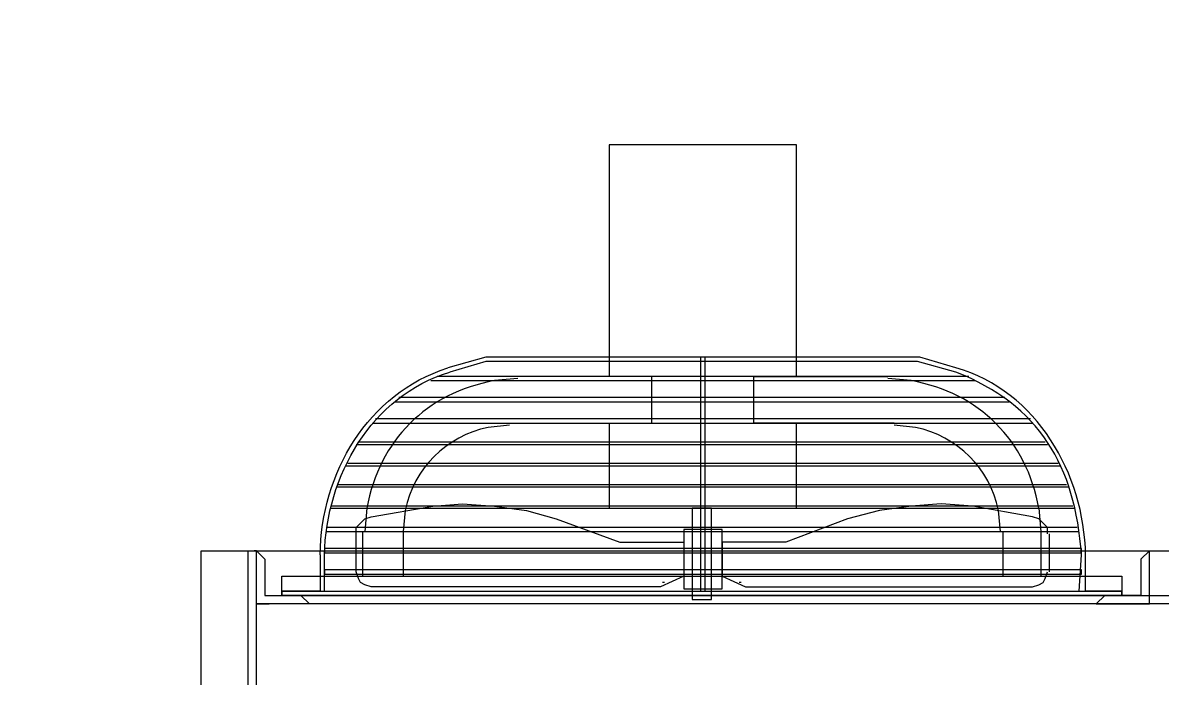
# Model space of a CAD drawing. Header units: metres. Extents: x 529718 to 530172, y 2673462 to 2673812.
# Drawn here: x 529952.677 to 529953.418, y 2673648.173 to 2673648.599 of the extents above; entities that cross this region are included whole.
import ezdxf

# ---------------------------------------------------------------- set-up
doc = ezdxf.new("R2010")
doc.units = ezdxf.units.M
doc.layers.add('300mm Hume Pipe', color=74, linetype='Continuous')
doc.layers.add('IDT', color=7, linetype='Continuous')

# ---------------------------------------------------------------- blocks, each defined once
blk = doc.blocks.new('IDT')
at = {"layer": 'IDT', "color": 0, "lineweight": 25}
for p, q in [((15.01424, 8.57175), (15.01424, 8.40715)), ((15.01977, 8.40715), (15.01977, 8.5676)), ((15.0502, 8.53717), (15.0502, 8.40715)), ((13.85793, 8.44173), (15.01424, 8.44173)), ((14.4679, 8.44173), (14.43332, 8.44173)), ((14.43332, 8.44173), (14.43332, 8.40715)), ((14.46236, 8.4362), (14.4679, 8.44173)), ((14.97966, 8.44173), (15.01424, 8.44173)), ((14.98519, 8.4362), (14.97966, 8.44173)), ((15.01424, 8.44173), (15.00594, 8.44173)), ((15.01424, 8.44173), (15.01424, 8.40715)), ((14.98519, 8.4362), (13.88697, 8.4362)), ((14.43885, 8.41268), (14.43885, 8.4362)), ((14.43885, 8.4362), (14.46236, 8.4362)), ((14.4513, 8.4362), (14.99764, 8.4362)), ((14.4513, 8.42375), (14.4513, 8.4362)), ((14.99764, 8.4362), (14.4513, 8.4362)), ((14.4513, 8.4362), (14.4513, 8.43343)), ((14.4513, 8.43343), (14.4513, 8.4362)), ((14.4513, 8.4362), (14.47896, 8.4362)), ((14.73069, 8.43896), (14.71825, 8.43896)), ((14.71825, 8.43896), (14.71825, 8.37949)), ((14.73069, 8.37949), (14.73069, 8.43896)), ((14.96998, 8.4362), (14.99764, 8.4362)), ((15.00871, 8.4362), (14.98519, 8.4362)), ((14.99764, 8.4362), (14.99764, 8.42375)), ((14.99764, 8.43343), (14.99764, 8.4362)), ((14.99764, 8.4362), (14.99764, 8.43343)), ((15.00871, 8.41268), (15.00871, 8.4362)), ((14.4513, 8.43343), (14.47481, 8.43343)), ((14.99764, 8.43343), (14.4513, 8.43343)), ((14.47481, 8.43343), (14.47481, 8.40992)), ((14.47896, 8.43343), (14.47758, 8.40992)), ((14.50248, 8.4279), (14.50109, 8.42513)), ((14.50524, 8.42928), (14.50248, 8.4279)), ((14.50939, 8.43066), (14.50524, 8.42928)), ((14.69612, 8.43066), (14.50939, 8.43066)), ((14.71133, 8.42375), (14.69612, 8.43066)), ((14.69888, 8.4279), (14.70027, 8.4279)), ((14.73623, 8.43205), (14.71133, 8.43205)), ((14.71133, 8.43205), (14.71133, 8.39332)), ((14.7224, 8.43343), (14.7224, 8.28128)), ((14.72516, 8.43343), (14.72516, 8.28128)), ((14.73623, 8.39332), (14.73623, 8.43205)), ((14.73623, 8.42375), (14.75144, 8.43066)), ((14.74868, 8.4279), (14.75006, 8.4279)), ((14.75144, 8.43066), (14.93955, 8.43066)), ((14.93955, 8.43066), (14.9437, 8.42928)), ((14.9437, 8.42928), (14.94647, 8.4279)), ((14.94647, 8.4279), (14.94785, 8.42513)), ((14.96998, 8.43343), (14.96998, 8.40992)), ((14.97275, 8.40992), (14.97275, 8.43343)), ((14.97275, 8.43343), (14.99764, 8.43343)), ((14.99764, 8.42375), (14.4513, 8.42375)), ((14.96998, 8.42237), (14.47758, 8.42237)), ((14.47758, 8.42237), (14.47758, 8.4196)), ((14.47758, 8.4196), (14.96998, 8.4196)), ((14.49833, 8.42098), (14.49833, 8.39609)), ((14.50109, 8.42513), (14.49971, 8.42098)), ((14.50386, 8.3947), (14.50386, 8.42375)), ((14.52875, 8.3947), (14.52875, 8.42375)), ((14.71133, 8.40162), (14.71133, 8.42375)), ((14.73623, 8.40162), (14.73623, 8.42375)), ((14.9188, 8.3947), (14.9188, 8.42375)), ((14.94508, 8.3947), (14.94508, 8.42375)), ((14.94785, 8.42513), (14.94923, 8.42098)), ((14.94923, 8.42098), (14.94923, 8.39609)), ((14.96998, 8.4196), (14.96998, 8.42237)), ((14.43332, 8.40715), (14.43885, 8.41268)), ((15.01424, 8.40715), (15.00871, 8.41268)), ((15.0502, 8.40715), (13.85793, 8.40715)), ((14.96998, 8.40853), (14.47758, 8.40853)), ((14.47758, 8.40853), (14.47758, 8.40577)), ((14.47758, 8.40577), (14.96998, 8.40577)), ((14.96998, 8.40577), (14.96998, 8.40853)), ((15.01424, 8.40715), (15.01562, 8.40715)), ((14.62972, 8.3864), (14.66984, 8.40162)), ((14.66984, 8.40162), (14.71133, 8.40162)), ((14.77772, 8.40162), (14.73623, 8.40162)), ((14.81922, 8.3864), (14.77772, 8.40162)), ((14.9686, 8.3947), (14.47896, 8.3947)), ((14.48034, 8.39194), (14.9686, 8.39194)), ((14.49971, 8.39609), (14.49971, 8.39194)), ((14.49971, 8.39194), (14.50524, 8.3864)), ((14.50524, 8.37949), (14.50386, 8.3947)), ((14.53014, 8.3947), (14.53152, 8.38087)), ((14.71133, 8.39332), (14.73623, 8.39332)), ((14.91742, 8.38087), (14.9188, 8.3947)), ((14.94232, 8.37949), (14.9437, 8.3947)), ((14.94923, 8.39194), (14.9437, 8.3864)), ((14.94923, 8.39609), (14.94923, 8.39194)), ((14.50524, 8.3864), (14.50939, 8.38502)), ((14.50939, 8.38502), (14.54812, 8.3781)), ((14.60898, 8.38087), (14.62972, 8.3864)), ((14.83858, 8.38087), (14.81922, 8.3864)), ((14.93955, 8.38502), (14.89944, 8.3781)), ((14.9437, 8.3864), (14.93955, 8.38502)), ((14.96583, 8.37949), (14.48173, 8.37949)), ((14.48311, 8.3781), (14.96583, 8.3781)), ((14.54812, 8.3781), (14.56887, 8.37672)), ((14.56887, 8.37672), (14.58823, 8.3781)), ((14.58823, 8.3781), (14.60898, 8.38087)), ((14.78464, 8.37949), (14.66292, 8.37949)), ((14.66292, 8.37949), (14.66292, 8.32416)), ((14.71825, 8.37949), (14.73069, 8.37949)), ((14.78464, 8.32416), (14.78464, 8.37949)), ((14.85933, 8.3781), (14.83858, 8.38087)), ((14.88008, 8.37672), (14.85933, 8.3781)), ((14.89944, 8.3781), (14.88008, 8.37672)), ((14.96168, 8.36566), (14.48588, 8.36566)), ((14.48726, 8.36427), (14.96168, 8.36427)), ((14.95615, 8.35182), (14.49141, 8.35182)), ((14.49279, 8.35044), (14.95477, 8.35044)), ((14.94923, 8.33799), (14.49971, 8.33799)), ((14.50109, 8.33661), (14.94785, 8.33661)), ((14.93817, 8.32416), (14.50939, 8.32416)), ((14.58546, 8.32693), (14.5993, 8.32554)), ((14.5993, 8.32416), (14.69058, 8.32416)), ((14.69058, 8.32416), (14.69058, 8.29373)), ((14.84965, 8.32416), (14.75697, 8.32416)), ((14.75697, 8.32416), (14.75697, 8.29373)), ((14.84965, 8.32554), (14.86348, 8.32693)), ((14.51077, 8.3214), (14.93678, 8.3214)), ((14.92434, 8.31033), (14.52461, 8.31033)), ((14.52737, 8.30756), (14.92157, 8.30756)), ((14.90082, 8.2965), (14.54674, 8.2965)), ((14.55089, 8.29373), (14.89667, 8.29373)), ((14.58823, 8.2965), (14.60344, 8.29512)), ((14.69058, 8.29373), (14.60344, 8.29373)), ((14.66292, 8.29373), (14.66292, 8.14297)), ((14.75697, 8.29373), (14.84411, 8.29373)), ((14.78464, 8.14297), (14.78464, 8.29373)), ((14.84411, 8.29512), (14.85933, 8.2965)), ((14.55918, 8.29097), (14.58408, 8.28405)), ((14.55918, 8.2882), (14.5827, 8.28128)), ((14.86486, 8.28405), (14.88837, 8.29097)), ((14.86486, 8.28128), (14.88976, 8.2882)), ((14.5827, 8.28128), (14.86486, 8.28128)), ((14.58408, 8.28405), (14.86486, 8.28405)), ((14.66292, 8.14297), (14.78464, 8.14297))]:
    blk.add_line(p, q, dxfattribs=at)
for centre, start, end in [((14.59929, 8.3947), 191.53413, 258.46587), ((14.84965, 8.3947), 281.53413, 348.46587)]:
    blk.add_arc(centre, 0.06917, start, end, dxfattribs=at)
for points in [[(14.47481, 8.40992), (14.47592, 8.35713), (14.50632, 8.30339), (14.55918, 8.2882)], [(14.47758, 8.40992), (14.48152, 8.35194), (14.50503, 8.31217), (14.55918, 8.29097)], [(14.96998, 8.40992), (14.96878, 8.35876), (14.9395, 8.30627), (14.88837, 8.29097)], [(14.97275, 8.40992), (14.9721, 8.35662), (14.94188, 8.30496), (14.88976, 8.2882)], [(14.50524, 8.37949), (14.51322, 8.33527), (14.54402, 8.30447), (14.58823, 8.2965)], [(14.85933, 8.2965), (14.90354, 8.30447), (14.93434, 8.33527), (14.94232, 8.37949)]]:
    blk.add_open_spline(points, degree=3, dxfattribs=at)

msp = doc.modelspace()

# ---------------------------------------------------------------- hatches: boundary and pattern name
at = {"layer": '300mm Hume Pipe'}
h = msp.add_hatch(dxfattribs=at)
h.set_pattern_fill('ANSI37', color=74, scale=0.1)
h.set_pattern_definition([(45, (0, 0), (-0.224506403027, 0.224506403027), []), (135, (0, 0), (-0.224506403027, -0.224506403027), [])])
edge = h.paths.add_edge_path(flags=17)
edge.add_line((529978.22208, 2673655.08287), (529937.55029, 2673655.08287))
edge.add_arc((529937.55029, 2673654.18287), 0.9, 90, 180)
edge.add_line((529936.65029, 2673654.18287), (529936.65029, 2673648.20282))
edge.add_line((529936.65029, 2673648.20282), (529936.35029, 2673648.20282))
edge.add_line((529936.35029, 2673648.20282), (529936.35029, 2673654.48287))
edge.add_arc((529937.25029, 2673654.48287), 0.9, 90, 180, ccw=False)
edge.add_line((529937.25029, 2673655.38287), (529978.22208, 2673655.38287))
edge.add_line((529978.22208, 2673655.38287), (529978.22208, 2673655.08287))
edge = h.paths.add_edge_path()
edge.add_line((529978.22208, 2673655.78287), (529978.22208, 2673655.48287))
edge.add_line((529978.22208, 2673655.48287), (529937.16623, 2673655.48287))
edge.add_arc((529937.16623, 2673654.58287), 0.9, 90, 180)
edge.add_line((529936.26623, 2673654.58287), (529936.26623, 2673648.20282))
edge.add_line((529936.26623, 2673648.20282), (529935.96623, 2673648.20282))
edge.add_line((529935.96623, 2673648.20282), (529935.96623, 2673654.88287))
edge.add_arc((529936.86623, 2673654.88287), 0.9, 90, 180, ccw=False)
edge.add_line((529936.86623, 2673655.78287), (529978.22208, 2673655.78287))

# ---------------------------------------------------------------- block references
at = {"layer": 'IDT', "color": 8, "rotation": 180}
msp.add_blockref('IDT', (529967.84328, 2673656.66297), dxfattribs=at)

doc.saveas('drawing.dxf')
